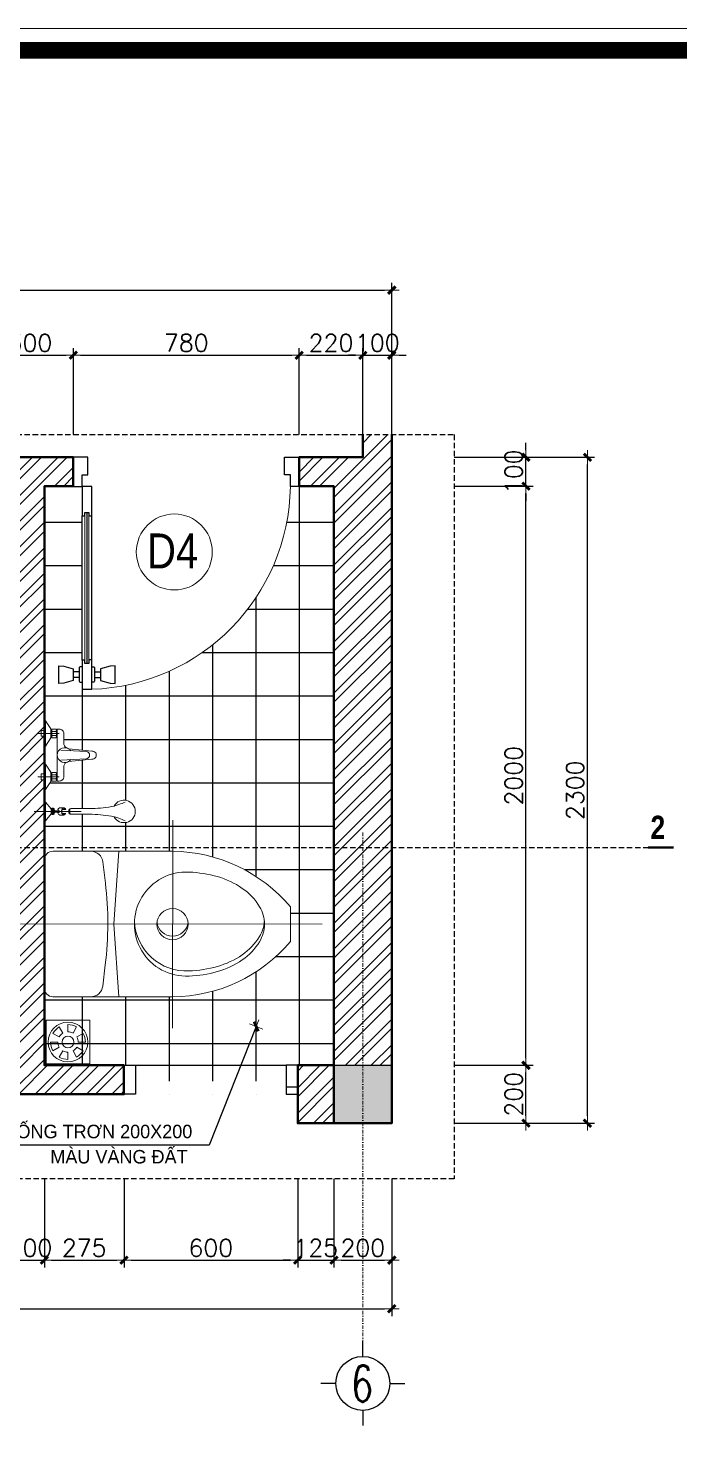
# Model space of a CAD drawing. Header units: millimetres. Extents: x 615730 to 2792744, y 139412 to 597571.
# Drawn here: x 853570 to 862554, y 262201 to 281821 of the extents above; entities that cross this region are included whole.
import ezdxf
from ezdxf.enums import TextEntityAlignment as Align

# ---------------------------------------------------------------- set-up
doc = ezdxf.new("R2010")
doc.units = ezdxf.units.MM
doc.header["$MEASUREMENT"] = 0
doc.header["$PDMODE"] = 34
doc.linetypes.add('DASHDOT', pattern=[1, 0.5, -0.25, 0, -0.25])
doc.linetypes.add('HIDDEN', pattern=[0.375, 0.25, -0.125])
doc.layers.get('0').update_dxf_attribs({"lineweight": 5})
for name, color, linetype, lineweight in [('1', 1, 'Continuous', 40), ('1L', 1, 'Continuous', 9), ('AN_0.20', 2, 'Continuous', 20), ('AN_CUA', 51, 'Continuous', 15), ('CHITIET', 144, 'Continuous', 5), ('NETNGOAITUONG', 1, 'Continuous', 40), ('NTHAY1', 61, 'Continuous', 25), ('thay', 7, 'Continuous', 15), ('TIM TRUC', 149, 'DASHDOT', 9), ('TUONG', 6, 'Continuous', 35), ('VATDUNG', 33, 'Continuous', 13), ('VLIEU', 250, 'Continuous', 9)]:
    doc.layers.add(name, color=color, linetype=linetype, lineweight=lineweight)
for name, color, linetype in [('AN_TEXT', 254, 'Continuous'), ('CUA', 132, 'Continuous'), ('DUT', 250, 'HIDDEN'), ('H', 252, 'Continuous'), ('HACH', 250, 'Continuous'), ('LAYER18', 1, 'Continuous'), ('NET MANH', 252, 'Continuous'), ('NETCAT', 4, 'Continuous'), ('TEXT', 2, 'Continuous'), ('THBI-VS', 1, 'Continuous')]:
    doc.layers.add(name, color=color, linetype=linetype)
doc.styles.add('CHUHOA', font='')
doc.styles.add('romans', font='romans.shx', dxfattribs={"height": 240})
doc.styles.get("Standard").update_dxf_attribs({"font": ''})
doc.styles.get('CHUHOA').set_extended_font_data('.VnAvantH')
doc.styles.get('Standard').set_extended_font_data('VNI-Avo')
doc.dimstyles.new('1-50', dxfattribs={"dimtxt": 200, "dimasz": 100, "dimexe": 100, "dimexo": 0, "dimgap": 50, "dimtad": 1, "dimdec": 0, "dimlfac": 0.25, "dimzin": 0, "dimdsep": 46, "dimtxsty": 'romans', "dimblk": ']', "dimcen": 0, "dimdle": 100, "dimclrd": 148, "dimclre": 148, "dimclrt": 2, "dimadec": 0, "dimazin": 0, "dimtfac": 1.111111, "dimtdec": 0, "dimtix": 1, "dimtmove": 2, "dimatfit": 3, "dimldrblk": ']', "dimfxl": 200, "dimtolj": 1, "dimtzin": 0, "dimarcsym": 0})
doc.dimstyles.new('100', dxfattribs={"dimtxt": 200, "dimasz": 100, "dimexe": 100, "dimexo": 0, "dimgap": 50, "dimtad": 1, "dimdec": 0, "dimdsep": 46, "dimtxsty": 'romans', "dimblk": ']', "dimcen": 50, "dimdle": 100, "dimclrd": 148, "dimclre": 148, "dimclrt": 2, "dimadec": 0, "dimazin": 0, "dimtfac": 0.4, "dimtdec": 0, "dimtix": 1, "dimtmove": 2, "dimatfit": 3, "dimldrblk": ']', "dimfxl": 150, "dimtvp": 0.004, "dimtolj": 1, "dimarcsym": 0})
pattern_1 = [(45, (-1880108.9, -894550.5), (-176.776695, 176.776695), []), (45, (-1880108.9, -894425.5), (-176.776695, 176.776695), [])]

# ---------------------------------------------------------------- blocks, each defined once
blk = doc.blocks.new('A$C15981CF1')
at = {"color": 8, "linetype": 'Continuous'}
for p, q in [((81, 101.2), (81, 598.8)), ((97.5, 611.2), (97.5, 88.8)), ((114.1, 101.2), (114.1, 598.7)), ((70.9, 60.7), (50.6, 60.7)), ((124.2, 60.7), (144.5, 60.7)), ((70.9, 40.5), (50.6, 40.5)), ((124.2, 40.5), (144.5, 40.5))]:
    blk.add_line(p, q, dxfattribs=at)
for points in [[(101.2, 740.5), (101.2, 801.3), (50.6, 801.3), (50.6, 700), (81, 700), (81, 740.5)], [(780, 740.5), (780, 801.3), (830.6, 801.3), (830.6, 700), (800.3, 700), (800.3, 740.5)], [(81, 598.8), (90.9, 598.8), (90.9, 611.2), (104.2, 611.2), (104.2, 598.7), (114.1, 598.7), (114.1, 700), (81, 700)], [(90.9, 88.8), (90.9, 101.2), (81, 101.2), (81, 0), (114.1, 0), (114.1, 101.3), (104.2, 101.3), (104.2, 88.8)], [(50.6, 30.4), (17.6, 21.8), (0, 20.2), (0, 81), (17.6, 79.4), (50.6, 70.9)], [(144.5, 30.4), (177.5, 21.8), (195.1, 20.2), (195.1, 81), (177.5, 79.4), (144.5, 70.9)]]:
    blk.add_lwpolyline(points, close=True, dxfattribs=at)
for points in [[(81, 78), (75.9, 78, 0.414214), (70.9, 72.9), (70.9, 29.7, 0.414214), (75.9, 24.6), (81, 24.6)], [(114.1, 78), (119.2, 78, -0.414214), (124.2, 72.9), (124.2, 29.7, -0.414214), (119.2, 24.6), (114.1, 24.6)]]:
    blk.add_lwpolyline(points, format="xyb", dxfattribs=at)
at = {"layer": '1L', "color": 8, "linetype": 'Continuous'}
for p, q in [((90.9, 611.2), (90.9, 88.8)), ((104.2, 611.2), (104.2, 88.8))]:
    blk.add_line(p, q, dxfattribs=at)
at = {"layer": '1L', "color": 8}
blk.add_arc((89.9, 710.1), 710.4, 271.9486, 359.1894, dxfattribs=at)
blk = doc.blocks.new('A$C1697067F')
at = {"layer": 'NETCAT', "color": 8, "linetype": 'Continuous'}
blk.add_blockref('A$C15981CF1', (0, 0), dxfattribs=at)
blk = doc.blocks.new('GA')
at = {"layer": 'VATDUNG', "ltscale": 3}
for p, q in [((-17.5, 30.4), (-30, 52)), ((0, 35.1), (0, 60)), ((17.5, 30.4), (30, 52)), ((-35.1, 0), (-60, 0)), ((-30.4, 17.5), (-52, 30)), ((30.4, 17.5), (52, 30)), ((-30.4, -17.5), (-52, -30)), ((-17.5, -30.4), (-30, -52)), ((0, -35.1), (0, -60)), ((17.5, -30.4), (30, -52)), ((30.4, -17.5), (52, -30)), ((35.1, 0), (60, 0))]:
    blk.add_line(p, q, dxfattribs=at)
blk.add_lwpolyline([(-75, -75), (75, -75), (75, 75), (-75, 75)], close=True, dxfattribs=at)
for radius in [68.4, 20.2]:
    blk.add_circle((0, 0), radius, dxfattribs=at)
for radius, start, end in [(60, 120, 150), (60, 60, 90), (60, 180, 210), (35.1, 180, 210), (35.1, 120, 150), (35.1, 60, 90), (35.1, 0, 30), (60, 0, 30), (35.1, 240, 270), (35.1, 300, 330), (60, 300, 330), (60, 240, 270)]:
    blk.add_arc((0, 0), radius, start, end, dxfattribs=at)
blk = doc.blocks.new('vtt2')
at = {"layer": 'VATDUNG'}
for p, q in [((-10.1, 0), (10.1, 0)), ((10.1, 0), (10.1, -10.1)), ((139.9, 0), (139.9, -10.1)), ((160.1, 0), (139.9, 0)), ((-43.6, -15.6), (-43.6, -11)), ((-43.6, -11), (43.6, -11)), ((-15.7, -33.5), (-43.6, -15.6)), ((-43.6, -15.6), (43.6, -15.6)), ((0, -33.5), (-15.7, -33.5)), ((-14.8, -50.8), (-14.8, -38.7)), ((-13, -36.7), (-13.6, -33.5)), ((-12.8, -36.7), (-9.6, -36.7)), ((10.1, -10.1), (-10.1, -10.1)), ((-6.9, -52.1), (-6.9, -37.3)), ((-4.3, -36.7), (4.3, -36.7)), ((0, -33.5), (15.7, -33.5)), ((6.9, -52.1), (6.9, -37.3)), ((9.6, -36.7), (12.8, -36.7)), ((13, -36.7), (13.6, -33.5)), ((14.8, -38.7), (14.8, -50.8)), ((15.7, -33.5), (43.6, -15.6)), ((43.6, -15.6), (43.6, -11)), ((106.4, -15.6), (106.4, -11)), ((193.6, -11), (106.4, -11)), ((134.3, -33.5), (106.4, -15.6)), ((193.6, -15.6), (106.4, -15.6)), ((150, -33.5), (134.3, -33.5)), ((135.2, -38.7), (135.2, -50.8)), ((137, -36.7), (136.4, -33.5)), ((140.4, -36.7), (137.2, -36.7)), ((139.9, -10.1), (160.1, -10.1)), ((143.1, -52.1), (143.1, -37.3)), ((154.3, -36.7), (145.7, -36.7)), ((150, -33.5), (165.7, -33.5)), ((156.9, -52.1), (156.9, -37.3)), ((162.8, -36.7), (159.6, -36.7)), ((163, -36.7), (163.6, -33.5)), ((164.8, -50.8), (164.8, -38.7)), ((165.7, -33.5), (193.6, -15.6)), ((193.6, -15.6), (193.6, -11)), ((237.1, -15.3), (237.1, -11)), ((301.9, -11), (237.1, -11)), ((260.9, -34.8), (237.1, -15.3)), ((301.9, -15.3), (237.1, -15.3)), ((280.5, -36.6), (258.5, -36.6)), ((258.5, -43.3), (258.5, -36.6)), ((258.5, -43.3), (280.5, -43.3)), ((260.9, -34.8), (269.5, -34.8)), ((260.9, -45.1), (269.5, -45.1)), ((265.7, -59.9), (267.2, -47.3)), ((278.1, -34.8), (269.5, -34.8)), ((278.1, -45.1), (269.5, -45.1)), ((273.3, -59.9), (271.8, -47.3)), ((278.1, -34.8), (301.9, -15.3)), ((280.5, -43.3), (280.5, -36.6)), ((301.9, -15.3), (301.9, -11)), ((-9.1, -55.9), (-9.1, -52.7)), ((4.3, -52.8), (-4.3, -52.8)), ((9.1, -55.9), (9.1, -52.7)), ((12.8, -52.8), (9.6, -52.8)), ((57.9, -68.1), (62.6, -155.9)), ((92.1, -68.1), (87.4, -155.9)), ((137.2, -52.8), (140.4, -52.8)), ((140.9, -55.9), (140.9, -52.7)), ((145.7, -52.8), (154.3, -52.8)), ((159.1, -55.9), (159.1, -52.7)), ((257, -65), (257, -78.4)), ((282, -65), (282, -78.4))]:
    blk.add_line(p, q, dxfattribs=at)
at = {"layer": 'VATDUNG', "linetype": 'Continuous'}
for p, q in [((0, 10.9), (0, -62.4)), ((150, 10.9), (150, -62.4)), ((269.5, -138.3), (269.5, 24)), ((259.5, -43.3), (259.5, -36.6)), ((260.5, -43.3), (260.5, -36.6)), ((261.5, -43.3), (261.5, -36.6)), ((262.5, -43.3), (262.5, -36.6)), ((263.5, -43.3), (263.5, -36.6)), ((264.5, -43.3), (264.5, -36.6)), ((265.5, -43.3), (265.5, -36.6)), ((266.5, -43.3), (266.5, -36.6)), ((267.5, -43.3), (267.5, -36.6)), ((268.5, -43.3), (268.5, -36.6)), ((269.5, -43.3), (269.5, -36.6)), ((270.5, -43.3), (270.5, -36.6)), ((271.5, -43.3), (271.5, -36.6)), ((272.5, -43.3), (272.5, -36.6)), ((273.5, -43.3), (273.5, -36.6)), ((274.5, -43.3), (274.5, -36.6)), ((275.5, -43.3), (275.5, -36.6)), ((276.5, -43.3), (276.5, -36.6)), ((277.5, -43.3), (277.5, -36.6)), ((278.5, -43.3), (278.5, -36.6)), ((279.5, -43.3), (279.5, -36.6)), ((262.9, -85.1), (262.9, -73.3)), ((276.1, -85.1), (276.1, -73.3))]:
    blk.add_line(p, q, dxfattribs=at)
at = {"layer": 'VATDUNG'}
for points in [[(-10.1, -10.1), (-10.1, 0)], [(160.1, -10.1), (160.1, 0)]]:
    blk.add_lwpolyline(points, dxfattribs=at)
for points in [[(-9.6, -52.8), (-12.8, -52.8, -0.414214), (-14.8, -50.8)], [(52.9, -94.7, -0.076151), (50, -87.5, 0.253452), (33.2, -78.4), (1.3, -78.4, -0.414214), (-14.7, -62.4), (-14.7, -55.9), (164.7, -55.9), (164.7, -62.4, -0.414214), (148.7, -78.4), (116.8, -78.4, 0.253452), (100, -87.5, -0.076151), (97.1, -94.7)], [(53.1, -96.3), (61.4, -174.7, 1.184895), (88.6, -174.7), (97, -94.9)], [(159.6, -52.8), (162.8, -52.8, 0.414214), (164.8, -50.8)], [(261.6, -99.8, 0.24616), (259.5, -102.6), (259.5, -176.9, -0.04738), (251, -252.2, 3.957386), (288, -252.2, -0.04738), (279.5, -176.9), (279.5, -102.6, 0.182299), (278.2, -100.3, 0.036518), (277.4, -96.9, 0.144549), (261.6, -96.9, 0.036518), (260.8, -100.3)], [(266, -57.5, 0.018576), (264.5, -57.8, 0.076901), (260.7, -59.4, 0.107156), (257.9, -62.2, 0.146395), (257, -65, 0.146395)], [(269.5, -70.5, 0.063925), (264.5, -71.2, 0.076901), (260.7, -72.8, 0.107156), (257.9, -75.6, 0.146395), (257, -78.4, 0.146395), (257.9, -81.2, 0.107156), (260.7, -83.9, 0.045668), (262.9, -85.1, 0.063925)], [(276.1, -85.1, 0.045668), (278.3, -83.9, 0.107156), (281.1, -81.2, 0.146395), (282, -78.4, 0.146395), (281.1, -75.6, 0.107156), (278.3, -72.8, 0.076901), (274.5, -71.2, 0.063925), (269.5, -70.5, 0.063925)], [(282, -65, 0.146395), (281.1, -62.2, 0.107156), (278.3, -59.4, 0.076901), (274.5, -57.8, 0.018576), (273, -57.5, 0.063925)]]:
    blk.add_lwpolyline(points, format="xyb", dxfattribs=at)
at = {"layer": 'VATDUNG', "linetype": 'Continuous'}
for points in [[(269.5, -72, 0.063925), (264.9, -72.6, 0.076901), (261.5, -74.1, 0.107156), (259.1, -76.4, 0.146395), (258.5, -78.4, 0.146395), (259.1, -80.3, 0.107156), (261.5, -82.7, 0.033209), (262.9, -83.4, 0.063925)], [(276.1, -83.4, 0.033209), (277.5, -82.7, 0.107156), (279.9, -80.3, 0.146395), (280.5, -78.4, 0.146395), (279.9, -76.4, 0.107156), (277.5, -74.1, 0.076901), (274.1, -72.6, 0.063925), (269.5, -72, 0.063925)]]:
    blk.add_lwpolyline(points, format="xyb", dxfattribs=at)
at = {"layer": 'VATDUNG'}
for centre, radius, start, end in [((-12.8, -38.7), 2, 90, 180), ((-22.8, -97.2), 61.9, 75.1734, 77.7048), ((8.9, -97.2), 61.9, 102.2952, 104.8266), ((-8.9, -97.2), 61.9, 75.1734, 77.7048), ((22.8, -97.2), 61.9, 102.2952, 104.8266), ((12.8, -38.7), 2, 0, 90), ((137.2, -38.7), 2, 90, 180), ((127.2, -97.2), 61.9, 75.1734, 77.7048), ((158.9, -97.2), 61.9, 102.2952, 104.8266), ((141.1, -97.2), 61.9, 75.1734, 77.7048), ((172.8, -97.2), 61.9, 102.2952, 104.8266), ((162.8, -38.7), 2, 0, 90), ((261.3, -36.3), 1.64, 104.0487, 187.5065), ((261.3, -43.6), 1.64, 172.4935, 255.9513), ((269.1, -43.3), 4.42, 204.1816, 274.5789), ((269.9, -43.3), 4.42, 265.4211, 335.8184), ((277.7, -36.3), 1.64, 352.4935, 75.9513), ((277.7, -43.6), 1.64, 284.0487, 7.5065), ((-22.8, 7.7), 61.9, 282.2952, 284.8266), ((8.9, 7.7), 61.9, 255.1734, 257.7048), ((-8.9, 7.7), 61.9, 282.2952, 284.8266), ((22.8, 7.7), 61.9, 255.1734, 257.7048), ((12.8, -50.8), 2, 270, 0), ((75, -81.6), 25.7, 346.8148, 193.1852), ((75, -81.6), 25.7, 210.604, 233.5986), ((33.2, -98.4), 20, 6.0147, 10.6781), ((75, -81.6), 25.7, 306.4014, 329.396), ((116.8, -98.4), 20, 169.3219, 173.9853), ((137.2, -50.8), 2, 180, 270), ((127.2, 7.7), 61.9, 282.2952, 284.8266), ((158.9, 7.7), 61.9, 255.1734, 257.7048), ((141.1, 7.7), 61.9, 282.2952, 284.8266), ((172.8, 7.7), 61.9, 255.1734, 257.7048), ((268, -60.2), 2.4, 173.0536, 247.3092), ((269.5, -56.7), 6.2, 247.3092, 292.6908), ((271, -60.2), 2.4, 292.6908, 6.9464), ((269.5, -126.6), 28, 73.5498, 106.4502), ((275.8, -103.2), 3.78, 49.8361, 63.8259), ((75, -155.3), 12.4, 183.071, 356.929), ((-23251, 9104.2), 25297.4, 338.19981, 338.25273), ((31.2, -193.6), 227.5, 340.6929, 344.5981), ((-141.1, -169.6), 400.7, 347.8411, 348.1128), ((680.1, -169.6), 400.7, 191.8872, 192.1589), ((507.8, -193.6), 227.5, 195.4019, 199.3071), ((23790, 9104.2), 25297.4, 201.74727, 201.80019)]:
    blk.add_arc(centre, radius, start, end, dxfattribs=at)
blk = doc.blocks.new(']')
for p, q in [((1, 0), (-1, 0)), ((0, 1), (0, -1))]:
    blk.add_line(p, q)
at = {"color": 9, "const_width": 0.4}
blk.add_lwpolyline([(-0.51, -0.51), (0.51, 0.51)], dxfattribs=at)
blk = doc.blocks.new('*D1587')
at = {"layer": 'DEFPOINTS', "color": 0, "ltscale": 10, "transparency": 16777216}
for p in [(853391, 265926), (853791, 265926), (853791, 264804)]:
    blk.add_point(p, dxfattribs=at)
at = {"layer": 'VLIEU', "color": 148, "lineweight": -2, "ltscale": 10, "transparency": 16777216}
for p, q in [((853391, 265926), (853391, 264704)), ((853791, 265926), (853791, 264704)), ((853291, 264804), (853191, 264804)), ((853391, 264804), (853791, 264804)), ((853891, 264804), (853991, 264804))]:
    blk.add_line(p, q, dxfattribs=at)
at = {"layer": 'VLIEU', "color": 148, "lineweight": -2, "ltscale": 10, "transparency": 16777216, "xscale": 100, "yscale": 100, "zscale": 100}
blk.add_blockref(']', (853391, 264804), dxfattribs=at)
at = {"layer": 'VLIEU', "color": 148, "lineweight": -2, "ltscale": 10, "transparency": 16777216, "xscale": 100, "yscale": 100, "zscale": 100, "rotation": 180}
blk.add_blockref(']', (853791, 264804), dxfattribs=at)
at = {"layer": 'VLIEU', "color": 2, "ltscale": 10, "transparency": 16777216, "insert": (853591, 264974), "char_height": 240, "attachment_point": 5, "style": 'romans'}
blk.add_mtext('\\A1;100', dxfattribs=at)
blk = doc.blocks.new('*D1588')
at = {"layer": 'DEFPOINTS', "color": 0, "ltscale": 10, "transparency": 16777216}
for p in [(853791, 265926), (854891, 265926), (854891, 264804)]:
    blk.add_point(p, dxfattribs=at)
at = {"layer": 'VLIEU', "color": 148, "lineweight": -2, "ltscale": 10, "transparency": 16777216}
for p, q in [((853791, 265926), (853791, 264704)), ((854891, 265926), (854891, 264704)), ((853891, 264804), (854791, 264804))]:
    blk.add_line(p, q, dxfattribs=at)
at = {"layer": 'VLIEU', "color": 148, "lineweight": -2, "ltscale": 10, "transparency": 16777216, "xscale": 100, "yscale": 100, "zscale": 100, "rotation": 180}
blk.add_blockref(']', (853791, 264804), dxfattribs=at)
at = {"layer": 'VLIEU', "color": 148, "lineweight": -2, "ltscale": 10, "transparency": 16777216, "xscale": 100, "yscale": 100, "zscale": 100}
blk.add_blockref(']', (854891, 264804), dxfattribs=at)
at = {"layer": 'VLIEU', "color": 2, "ltscale": 10, "transparency": 16777216, "insert": (854341, 264974), "char_height": 240, "attachment_point": 5, "style": 'romans'}
blk.add_mtext('\\A1;275', dxfattribs=at)
blk = doc.blocks.new('*D1589')
at = {"layer": 'DEFPOINTS', "color": 0, "ltscale": 10, "transparency": 16777216}
for p in [(854891, 265926), (857291, 265926), (857291, 264804)]:
    blk.add_point(p, dxfattribs=at)
at = {"layer": 'VLIEU', "color": 148, "lineweight": -2, "ltscale": 10, "transparency": 16777216}
for p, q in [((854891, 265926), (854891, 264704)), ((857291, 265926), (857291, 264704)), ((854991, 264804), (857191, 264804))]:
    blk.add_line(p, q, dxfattribs=at)
at = {"layer": 'VLIEU', "color": 148, "lineweight": -2, "ltscale": 10, "transparency": 16777216, "xscale": 100, "yscale": 100, "zscale": 100, "rotation": 180}
blk.add_blockref(']', (854891, 264804), dxfattribs=at)
at = {"layer": 'VLIEU', "color": 148, "lineweight": -2, "ltscale": 10, "transparency": 16777216, "xscale": 100, "yscale": 100, "zscale": 100}
blk.add_blockref(']', (857291, 264804), dxfattribs=at)
at = {"layer": 'VLIEU', "color": 2, "ltscale": 10, "transparency": 16777216, "insert": (856091, 264974), "char_height": 240, "attachment_point": 5, "style": 'romans'}
blk.add_mtext('\\A1;600', dxfattribs=at)
blk = doc.blocks.new('*D1590')
at = {"layer": 'DEFPOINTS', "color": 0, "ltscale": 10, "transparency": 16777216}
for p in [(857291, 265926), (857791, 265926), (857791, 264804)]:
    blk.add_point(p, dxfattribs=at)
at = {"layer": 'VLIEU', "color": 148, "lineweight": -2, "ltscale": 10, "transparency": 16777216}
for p, q in [((857291, 265926), (857291, 264704)), ((857791, 265926), (857791, 264704)), ((857191, 264804), (857091, 264804)), ((857291, 264804), (857791, 264804)), ((857891, 264804), (857991, 264804))]:
    blk.add_line(p, q, dxfattribs=at)
at = {"layer": 'VLIEU', "color": 148, "lineweight": -2, "ltscale": 10, "transparency": 16777216, "xscale": 100, "yscale": 100, "zscale": 100}
blk.add_blockref(']', (857291, 264804), dxfattribs=at)
at = {"layer": 'VLIEU', "color": 148, "lineweight": -2, "ltscale": 10, "transparency": 16777216, "xscale": 100, "yscale": 100, "zscale": 100, "rotation": 180}
blk.add_blockref(']', (857791, 264804), dxfattribs=at)
at = {"layer": 'VLIEU', "color": 2, "ltscale": 10, "transparency": 16777216, "insert": (857541, 264974), "char_height": 240, "attachment_point": 5, "style": 'romans'}
blk.add_mtext('\\A1;125', dxfattribs=at)
blk = doc.blocks.new('*D1591')
at = {"layer": 'DEFPOINTS', "color": 0, "ltscale": 10, "transparency": 16777216}
for p in [(857791, 265926), (858591, 265926), (858591, 264804)]:
    blk.add_point(p, dxfattribs=at)
at = {"layer": 'VLIEU', "color": 148, "lineweight": -2, "ltscale": 10, "transparency": 16777216}
for p, q in [((857791, 265926), (857791, 264704)), ((858591, 265926), (858591, 264704)), ((857891, 264804), (858491, 264804))]:
    blk.add_line(p, q, dxfattribs=at)
at = {"layer": 'VLIEU', "color": 148, "lineweight": -2, "ltscale": 10, "transparency": 16777216, "xscale": 100, "yscale": 100, "zscale": 100, "rotation": 180}
blk.add_blockref(']', (857791, 264804), dxfattribs=at)
at = {"layer": 'VLIEU', "color": 148, "lineweight": -2, "ltscale": 10, "transparency": 16777216, "xscale": 100, "yscale": 100, "zscale": 100}
blk.add_blockref(']', (858591, 264804), dxfattribs=at)
at = {"layer": 'VLIEU', "color": 2, "ltscale": 10, "transparency": 16777216, "insert": (858191, 264974), "char_height": 240, "attachment_point": 5, "style": 'romans'}
blk.add_mtext('\\A1;200', dxfattribs=at)
blk = doc.blocks.new('A$C7FCA254A')
at = {"layer": 'VLIEU', "extrusion": (-1.22461e-16, 4.94336e-30, -1)}
for points in [[(-410.4, 570), (-409.8, 0)], [(-557.6, 484.3), (-571.6, 284.8), (-557.2, 85.3)], [(0, 285.4), (-851.7, 284.5)]]:
    blk.add_lwpolyline(points, dxfattribs=at)
for points in [[(-634.1, 85.3), (-409.9, 85.5, 0.218492), (-87, 237.8), (-87.1, 332.8, 0.218492), (-410.3, 484.5), (-634.5, 484.3)], [(-514.6, 277.8, -0.414259), (-365.1, 413.4, -0.060335), (-287.3, 401.1, -0.081386), (-219.1, 369.1, -0.106971), (-171.7, 318.9, -0.116903), (-158.6, 278.1, -0.116903)]]:
    blk.add_lwpolyline(points, format="xyb", dxfattribs=at)
for points in [[(-761.4, 108.9), (-761.8, 460.4, -0.414214), (-738, 484.2), (-634.5, 484.3, -0.379919), (-601.4, 455), (-594.5, 397.1, -0.059314), (-594.2, 172.5), (-601.1, 114.6, -0.379919), (-634.1, 85.3), (-737.6, 85.2, -0.414214)], [(-365.1, 427.6, 1.051391), (-364.8, 142.5, 0.060335), (-287, 154.9, 0.081386), (-218.9, 187, 0.106971), (-171.6, 237.3, 0.136416), (-158.3, 285.3, 0.136416), (-171.7, 333.2, 0.106971), (-219.1, 383.4, 0.081386), (-287.3, 415.4, 0.060335)]]:
    blk.add_lwpolyline(points, format="xyb", close=True, dxfattribs=at)
blk.add_circle((-410.1, 285), 42.8, dxfattribs=at)
blk.add_arc((-410.1, 275.5), 42.8, 6.4388, 173.68, dxfattribs=at)
blk = doc.blocks.new('A$C27AD62B1')
at = {"layer": 'NETCAT', "rotation": 90}
blk.add_blockref('A$C7FCA254A', (570, 0), dxfattribs=at)
blk = doc.blocks.new('*D1562')
at = {"layer": 'DEFPOINTS', "color": 0, "ltscale": 10, "transparency": 16777216}
for p in [(844591, 265926), (858591, 265926), (858591, 264132)]:
    blk.add_point(p, dxfattribs=at)
at = {"layer": 'VLIEU', "color": 148, "lineweight": -2, "ltscale": 10, "transparency": 16777216}
for p, q in [((844591, 265926), (844591, 264032)), ((858591, 265926), (858591, 264032)), ((844691, 264132), (858491, 264132))]:
    blk.add_line(p, q, dxfattribs=at)
at = {"layer": 'VLIEU', "color": 148, "lineweight": -2, "ltscale": 10, "transparency": 16777216, "xscale": 100, "yscale": 100, "zscale": 100, "rotation": 180}
blk.add_blockref(']', (844591, 264132), dxfattribs=at)
at = {"layer": 'VLIEU', "color": 148, "lineweight": -2, "ltscale": 10, "transparency": 16777216, "xscale": 100, "yscale": 100, "zscale": 100}
blk.add_blockref(']', (858591, 264132), dxfattribs=at)
at = {"layer": 'VLIEU', "color": 2, "ltscale": 10, "transparency": 16777216, "insert": (851591, 264302), "char_height": 240, "attachment_point": 5, "style": 'romans'}
blk.add_mtext('\\A1;3500', dxfattribs=at)
blk = doc.blocks.new('tt')
at = {"layer": 'CUA'}
for p, q in [((0, -159), (0, 50)), ((-373, -532), (-582, -532)), ((373, -532), (582, -532)), ((0, -905), (0, -1114))]:
    blk.add_line(p, q, dxfattribs=at)
blk.add_circle((0, -532), 373, dxfattribs=at)
blk = doc.blocks.new('*D1563')
at = {"layer": 'DEFPOINTS', "color": 0, "ltscale": 10, "transparency": 16777216}
for p in [(859453, 267496), (860445, 267496), (859453, 266696)]:
    blk.add_point(p, dxfattribs=at)
at = {"layer": 'VLIEU', "color": 148, "lineweight": -2, "ltscale": 10, "transparency": 16777216}
for p, q in [((859453, 267496), (860545, 267496)), ((860445, 266796), (860445, 267396)), ((859453, 266696), (860545, 266696))]:
    blk.add_line(p, q, dxfattribs=at)
at = {"layer": 'VLIEU', "color": 148, "lineweight": -2, "ltscale": 10, "transparency": 16777216, "xscale": 100, "yscale": 100, "zscale": 100}
for p, rotation in [((860445, 267496), 90), ((860445, 266696), 270)]:
    blk.add_blockref(']', p, dxfattribs=dict(at, rotation=rotation))
at = {"layer": 'VLIEU', "color": 2, "ltscale": 10, "transparency": 16777216, "insert": (860275, 267096), "char_height": 240, "attachment_point": 5, "rotation": 90, "style": 'romans'}
blk.add_mtext('\\A1;200', dxfattribs=at)
blk = doc.blocks.new('*D1564')
at = {"layer": 'DEFPOINTS', "color": 0, "ltscale": 10, "transparency": 16777216}
for p in [(859453, 275496), (860445, 275496), (859453, 267496)]:
    blk.add_point(p, dxfattribs=at)
at = {"layer": 'VLIEU', "color": 148, "lineweight": -2, "ltscale": 10, "transparency": 16777216}
for p, q in [((859453, 275496), (860545, 275496)), ((860445, 267596), (860445, 275396)), ((859453, 267496), (860545, 267496))]:
    blk.add_line(p, q, dxfattribs=at)
at = {"layer": 'VLIEU', "color": 148, "lineweight": -2, "ltscale": 10, "transparency": 16777216, "xscale": 100, "yscale": 100, "zscale": 100}
for p, rotation in [((860445, 275496), 90), ((860445, 267496), 270)]:
    blk.add_blockref(']', p, dxfattribs=dict(at, rotation=rotation))
at = {"layer": 'VLIEU', "color": 2, "ltscale": 10, "transparency": 16777216, "insert": (860275, 271496), "char_height": 240, "attachment_point": 5, "rotation": 90, "style": 'romans'}
blk.add_mtext('\\A1;2000', dxfattribs=at)
blk = doc.blocks.new('*D1565')
at = {"layer": 'DEFPOINTS', "color": 0, "ltscale": 10, "transparency": 16777216}
for p in [(859453, 275896), (860445, 275896), (859453, 275496)]:
    blk.add_point(p, dxfattribs=at)
at = {"layer": 'VLIEU', "color": 148, "lineweight": -2, "ltscale": 10, "transparency": 16777216}
for p, q in [((860445, 275996), (860445, 276096)), ((859453, 275896), (860545, 275896)), ((860445, 275496), (860445, 275896)), ((859453, 275496), (860545, 275496)), ((860445, 275396), (860445, 275296))]:
    blk.add_line(p, q, dxfattribs=at)
at = {"layer": 'VLIEU', "color": 148, "lineweight": -2, "ltscale": 10, "transparency": 16777216, "xscale": 100, "yscale": 100, "zscale": 100}
for p, rotation in [((860445, 275896), 270), ((860445, 275496), 90)]:
    blk.add_blockref(']', p, dxfattribs=dict(at, rotation=rotation))
at = {"layer": 'VLIEU', "color": 2, "ltscale": 10, "transparency": 16777216, "insert": (860275, 275696), "char_height": 240, "attachment_point": 5, "rotation": 90, "style": 'romans'}
blk.add_mtext('\\A1;100', dxfattribs=at)
blk = doc.blocks.new('*D1566')
at = {"layer": 'DEFPOINTS', "color": 0, "ltscale": 10, "transparency": 16777216}
for p in [(859453, 275896), (861294, 275896), (859453, 266696)]:
    blk.add_point(p, dxfattribs=at)
at = {"layer": 'VLIEU', "color": 148, "lineweight": -2, "ltscale": 10, "transparency": 16777216}
for p, q in [((859453, 275896), (861394, 275896)), ((861294, 266796), (861294, 275796)), ((859453, 266696), (861394, 266696))]:
    blk.add_line(p, q, dxfattribs=at)
at = {"layer": 'VLIEU', "color": 148, "lineweight": -2, "ltscale": 10, "transparency": 16777216, "xscale": 100, "yscale": 100, "zscale": 100}
for p, rotation in [((861294, 275896), 90), ((861294, 266696), 270)]:
    blk.add_blockref(']', p, dxfattribs=dict(at, rotation=rotation))
at = {"layer": 'VLIEU', "color": 2, "ltscale": 10, "transparency": 16777216, "insert": (861124, 271296), "char_height": 240, "attachment_point": 5, "rotation": 90, "style": 'romans'}
blk.add_mtext('\\A1;2300', dxfattribs=at)
blk = doc.blocks.new('*D1571')
at = {"layer": 'DEFPOINTS', "color": 0, "ltscale": 10, "transparency": 16777216}
for p in [(854191, 277306), (852991, 276210), (854191, 276210)]:
    blk.add_point(p, dxfattribs=at)
at = {"layer": 'VLIEU', "color": 148, "lineweight": -2, "ltscale": 10, "transparency": 16777216}
for p, q in [((852991, 276210), (852991, 277406)), ((853091, 277306), (854091, 277306)), ((854191, 276210), (854191, 277406))]:
    blk.add_line(p, q, dxfattribs=at)
at = {"layer": 'VLIEU', "color": 148, "lineweight": -2, "ltscale": 10, "transparency": 16777216, "xscale": 100, "yscale": 100, "zscale": 100, "rotation": 180}
blk.add_blockref(']', (852991, 277306), dxfattribs=at)
at = {"layer": 'VLIEU', "color": 148, "lineweight": -2, "ltscale": 10, "transparency": 16777216, "xscale": 100, "yscale": 100, "zscale": 100}
blk.add_blockref(']', (854191, 277306), dxfattribs=at)
at = {"layer": 'VLIEU', "color": 2, "ltscale": 10, "transparency": 16777216, "insert": (853591, 277476), "char_height": 240, "attachment_point": 5, "style": 'romans'}
blk.add_mtext('\\A1;300', dxfattribs=at)
blk = doc.blocks.new('*D1572')
at = {"layer": 'DEFPOINTS', "color": 0, "ltscale": 10, "transparency": 16777216}
for p in [(857311, 277306), (854191, 276210), (857311, 276210)]:
    blk.add_point(p, dxfattribs=at)
at = {"layer": 'VLIEU', "color": 148, "lineweight": -2, "ltscale": 10, "transparency": 16777216}
for p, q in [((854191, 276210), (854191, 277406)), ((854291, 277306), (857211, 277306)), ((857311, 276210), (857311, 277406))]:
    blk.add_line(p, q, dxfattribs=at)
at = {"layer": 'VLIEU', "color": 148, "lineweight": -2, "ltscale": 10, "transparency": 16777216, "xscale": 100, "yscale": 100, "zscale": 100, "rotation": 180}
blk.add_blockref(']', (854191, 277306), dxfattribs=at)
at = {"layer": 'VLIEU', "color": 148, "lineweight": -2, "ltscale": 10, "transparency": 16777216, "xscale": 100, "yscale": 100, "zscale": 100}
blk.add_blockref(']', (857311, 277306), dxfattribs=at)
at = {"layer": 'VLIEU', "color": 2, "ltscale": 10, "transparency": 16777216, "insert": (855751, 277476), "char_height": 240, "attachment_point": 5, "style": 'romans'}
blk.add_mtext('\\A1;780', dxfattribs=at)
blk = doc.blocks.new('*D1573')
at = {"layer": 'DEFPOINTS', "color": 0, "ltscale": 10, "transparency": 16777216}
for p in [(858191, 277306), (857311, 276210), (858191, 276210)]:
    blk.add_point(p, dxfattribs=at)
at = {"layer": 'VLIEU', "color": 148, "lineweight": -2, "ltscale": 10, "transparency": 16777216}
for p, q in [((857311, 276210), (857311, 277406)), ((857411, 277306), (858091, 277306)), ((858191, 276210), (858191, 277406))]:
    blk.add_line(p, q, dxfattribs=at)
at = {"layer": 'VLIEU', "color": 148, "lineweight": -2, "ltscale": 10, "transparency": 16777216, "xscale": 100, "yscale": 100, "zscale": 100, "rotation": 180}
blk.add_blockref(']', (857311, 277306), dxfattribs=at)
at = {"layer": 'VLIEU', "color": 148, "lineweight": -2, "ltscale": 10, "transparency": 16777216, "xscale": 100, "yscale": 100, "zscale": 100}
blk.add_blockref(']', (858191, 277306), dxfattribs=at)
at = {"layer": 'VLIEU', "color": 2, "ltscale": 10, "transparency": 16777216, "insert": (857751, 277476), "char_height": 240, "attachment_point": 5, "style": 'romans'}
blk.add_mtext('\\A1;220', dxfattribs=at)
blk = doc.blocks.new('*D1574')
at = {"layer": 'DEFPOINTS', "color": 0, "ltscale": 10, "transparency": 16777216}
for p in [(858591, 277306), (858191, 276210), (858591, 276210)]:
    blk.add_point(p, dxfattribs=at)
at = {"layer": 'VLIEU', "color": 148, "lineweight": -2, "ltscale": 10, "transparency": 16777216}
for p, q in [((858091, 277306), (857991, 277306)), ((858191, 276210), (858191, 277406)), ((858191, 277306), (858591, 277306)), ((858591, 276210), (858591, 277406)), ((858691, 277306), (858791, 277306))]:
    blk.add_line(p, q, dxfattribs=at)
at = {"layer": 'VLIEU', "color": 148, "lineweight": -2, "ltscale": 10, "transparency": 16777216, "xscale": 100, "yscale": 100, "zscale": 100}
blk.add_blockref(']', (858191, 277306), dxfattribs=at)
at = {"layer": 'VLIEU', "color": 148, "lineweight": -2, "ltscale": 10, "transparency": 16777216, "xscale": 100, "yscale": 100, "zscale": 100, "rotation": 180}
blk.add_blockref(']', (858591, 277306), dxfattribs=at)
at = {"layer": 'VLIEU', "color": 2, "ltscale": 10, "transparency": 16777216, "insert": (858391, 277476), "char_height": 240, "attachment_point": 5, "style": 'romans'}
blk.add_mtext('\\A1;100', dxfattribs=at)
blk = doc.blocks.new('*D1575')
at = {"layer": 'DEFPOINTS', "color": 0, "ltscale": 10, "transparency": 16777216}
for p in [(858591, 278205), (844590, 276210), (858591, 276210)]:
    blk.add_point(p, dxfattribs=at)
at = {"layer": 'VLIEU', "color": 148, "lineweight": -2, "ltscale": 10, "transparency": 16777216}
for p, q in [((844590, 276210), (844590, 278305)), ((858591, 276210), (858591, 278305)), ((844690, 278205), (858491, 278205))]:
    blk.add_line(p, q, dxfattribs=at)
at = {"layer": 'VLIEU', "color": 148, "lineweight": -2, "ltscale": 10, "transparency": 16777216, "xscale": 100, "yscale": 100, "zscale": 100, "rotation": 180}
blk.add_blockref(']', (844590, 278205), dxfattribs=at)
at = {"layer": 'VLIEU', "color": 148, "lineweight": -2, "ltscale": 10, "transparency": 16777216, "xscale": 100, "yscale": 100, "zscale": 100}
blk.add_blockref(']', (858591, 278205), dxfattribs=at)
at = {"layer": 'VLIEU', "color": 2, "ltscale": 10, "transparency": 16777216, "insert": (851591, 278375), "char_height": 240, "attachment_point": 5, "style": 'romans'}
blk.add_mtext('\\A1;3500', dxfattribs=at)

msp = doc.modelspace()

# ---------------------------------------------------------------- hatches: boundary and pattern name
at = {"layer": 'VLIEU', "ltscale": 10}
h = msp.add_hatch(dxfattribs=at)
h.set_pattern_fill('STEEL', color=256, scale=2000, style=0)
h.set_pattern_definition(pattern_1)
h.paths.add_polyline_path([(853790.7, 272699.8), (853790.7, 275495.8), (854190.7, 275495.8), (854190.7, 275895.8), (853390.7, 275895.8), (852990.7, 275895.8), (852990.7, 275495.8), (853390.7, 275495.8), (853390.7, 267495.8), (852290.7, 267495.8), (852290.7, 267095.8), (854890.7, 267095.8), (854890.7, 267495.8), (853790.7, 267495.8), (853790.7, 270874), (853789.3, 270874), (853789.3, 271133.1), (853790.7, 271133.1), (853790.7, 271307.3), (853789.3, 271307.3), (853789.3, 271441.2), (853745.3, 271441.2), (853745.3, 271521.9), (853789.3, 271521.9), (853789.3, 271655.8), (853790.7, 271655.8), (853790.7, 271907.3), (853789.3, 271907.3), (853789.3, 272041.2), (853745.3, 272041.2), (853745.3, 272121.9), (853789.3, 272121.9), (853789.3, 272255.8), (853790.7, 272255.8)])
h.paths.add_polyline_path([(858590.7, 276209.6), (858190.7, 276209.6), (858190.7, 275895.8), (857310.7, 275895.8), (857310.7, 275495.8), (857790.7, 275495.8), (857790.7, 267495.8), (858590.7, 267495.8)])
h = msp.add_hatch(dxfattribs=at)
h.set_pattern_fill('STEEL', color=256, scale=2000, style=0)
h.set_pattern_definition(pattern_1)
h.paths.add_polyline_path([(857290.7, 266695.8), (857790.7, 266695.8), (857790.7, 267495.8), (857290.7, 267495.8)])

# ---------------------------------------------------------------- linework, layer by layer
at = {"layer": 'AN_0.20', "color": 3}
msp.add_circle((855586.2, 274587.7), 525, dxfattribs=at)
at = {"layer": 'AN_CUA', "ltscale": 2}
for p, q in [((855050.7, 267495.8), (857130.7, 267495.8)), ((855050.7, 267491.8), (857130.7, 267491.8))]:
    msp.add_line(p, q, dxfattribs=at)
at = {"layer": 'CUA', "color": 3}
for points in [[(854890.7, 267495.8), (855050.7, 267495.8), (855050.7, 267095.8), (854890.7, 267095.8)], [(857290.7, 267495.8), (857130.7, 267495.8), (857130.7, 267095.8), (857290.7, 267095.8)]]:
    msp.add_lwpolyline(points, close=True, dxfattribs=at)
at = {"layer": 'DUT', "color": 2, "ltscale": 300}
msp.add_lwpolyline([(843952.8, 276209.6), (859452.9, 276209.6), (859452.9, 265926.1), (843952.8, 265926.1)], close=True, dxfattribs=at)
at = {"layer": 'DUT', "color": 5, "ltscale": 300}
msp.add_lwpolyline([(843726.6, 270504.7), (862132.1, 270504.7)], dxfattribs=at)
at = {"layer": 'H', "const_width": 227.1}
msp.add_lwpolyline([(841213, 250333.6), (885568.5, 250333.6), (885568.5, 281518.7), (841213, 281518.7)], close=True, dxfattribs=at)
at = {"layer": 'HACH'}
for p, q in [((857317.3, 267495.8), (857317.3, 275495.8)), ((853790.7, 274999.3), (854312.2, 274999.3)), ((857139.3, 274999.3), (857790.7, 274999.3)), ((853790.7, 274399.3), (854312.2, 274399.3)), ((856954.4, 274399.3), (857790.7, 274399.3)), ((856717.3, 270103.2), (856717.3, 273962.4)), ((853790.7, 273799.3), (854312.2, 273799.3)), ((856600.9, 273799.3), (857790.7, 273799.3)), ((853790.7, 273199.3), (854312.2, 273199.3)), ((855972, 273199.3), (857790.7, 273199.3)), ((856117.3, 270374), (856117.3, 273307.6)), ((855517.3, 270452.5), (855517.3, 272941.2)), ((854917.3, 271157.4), (854917.3, 272747.1)), ((853790.7, 272599.3), (857790.7, 272599.3)), ((854317.3, 271849.4), (854317.3, 272690.6)), ((854059, 271999.3), (857790.7, 271999.3)), ((854317.3, 271043.6), (854317.3, 271713.7)), ((853866.6, 271399.3), (857790.7, 271399.3)), ((854317.3, 270453.8), (854317.3, 270963.6)), ((853790.7, 270799.3), (857790.7, 270799.3)), ((854917.3, 270453.1), (854917.3, 270849.7)), ((853790.7, 270199.3), (853791.5, 270199.3)), ((856554.5, 270199.3), (857790.7, 270199.3)), ((853790.7, 269599.3), (853790.9, 269599.3)), ((857190.4, 269599.3), (857790.7, 269599.3)), ((856990.3, 268999.3), (857790.7, 268999.3)), ((856717.3, 267275.8), (856717.3, 268789.3)), ((854317.3, 267495.8), (854317.3, 268442.8)), ((854917.3, 267495.8), (854917.3, 268442.2)), ((855517.3, 267275.8), (855517.3, 268441.6)), ((856117.3, 267275.8), (856117.3, 268519.4)), ((853790.7, 268399.3), (857790.7, 268399.3)), ((853790.7, 267799.3), (857790.7, 267799.3)), ((855517.3, 267095.8), (855517.3, 267095.8)), ((856117.3, 267095.8), (856117.3, 267095.8)), ((856717.3, 267095.8), (856717.3, 267095.8)), ((857130.7, 267199.3), (857290.7, 267199.3))]:
    msp.add_line(p, q, dxfattribs=at)
at = {"layer": 'LAYER18', "ltscale": 10, "const_width": 30}
msp.add_lwpolyline([(862132.1, 270504.7), (862483.8, 270504.7)], dxfattribs=at)
at = {"layer": 'NET MANH'}
msp.add_lwpolyline([(857790.7, 267495.8), (858590.7, 267495.8), (858590.7, 266695.8), (857790.7, 266695.8)], close=True, dxfattribs=at)
msp.add_solid([(857790.7, 266695.8), (858590.7, 266695.8), (857790.7, 267495.8), (858590.7, 267495.8)], dxfattribs=at)
at = {"layer": 'NETNGOAITUONG'}
msp.add_line((857790.7, 267495.8), (857790.7, 266695.8), dxfattribs=at)
for points in [[(858590.7, 276209.6), (858590.7, 266695.8), (857290.7, 266695.8), (857290.7, 267495.8), (857790.7, 267495.8), (857790.7, 275495.8), (857310.7, 275495.8), (857310.7, 275895.8), (858190.7, 275895.8), (858190.7, 276209.6)], [(852290.7, 267095.8), (854890.7, 267095.8), (854890.7, 267495.8), (853790.7, 267495.8), (853790.7, 272699.8), (853790.7, 272699.8), (853790.7, 275495.8), (853790.7, 275495.8), (853790.7, 275495.8), (854190.7, 275495.8), (854190.7, 275895.8), (853390.7, 275895.8), (853390.7, 275895.8), (852990.7, 275895.8), (852990.7, 275495.8), (853390.7, 275495.8), (853390.7, 267495.8), (852290.7, 267495.8), (852290.7, 267095.8)]]:
    msp.add_lwpolyline(points, dxfattribs=at)
at = {"layer": 'thay', "linetype": 'Continuous'}
msp.add_lwpolyline([(840910.3, 250030.8), (885871.2, 250030.8), (885871.2, 281821.4), (840910.3, 281821.4)], close=True, dxfattribs=at)
at = {"layer": 'TIM TRUC', "ltscale": 100}
msp.add_line((858190.7, 270710.3), (858190.7, 263683.5), dxfattribs=at)

# ---------------------------------------------------------------- block references
at = {"layer": '1', "xscale": 4, "yscale": 4, "zscale": 4}
msp.add_blockref('GA', (854116.7, 267817.8), dxfattribs=at)
at = {"layer": 'CHITIET', "xscale": 5.040000000037253, "yscale": 5.040000000037253, "zscale": 5.040000000037253, "rotation": 90}
msp.add_blockref('A$C27AD62B1', (857629.1, 268010.6), dxfattribs=at)
at = {"layer": 'CUA'}
msp.add_blockref('tt', (858190.7, 263633.5), dxfattribs=at)
at = {"layer": 'NETCAT', "linetype": 'Continuous', "xscale": 4, "yscale": 4, "zscale": 4}
msp.add_blockref('A$C1697067F', (853988.2, 272690.6), dxfattribs=at)
at = {"layer": 'THBI-VS', "xscale": -4, "yscale": 4, "zscale": 4, "rotation": 90}
msp.add_blockref('vtt2', (853745.3, 272081.6), dxfattribs=at)

# ---------------------------------------------------------------- texts
at = {"layer": 'AN_TEXT', "ltscale": 2, "insert": (855562.6, 274843.6), "char_height": 482.4, "width": 363.45, "attachment_point": 2, "style": 'romans'}
msp.add_mtext('{\\fVNI-Helve-Condense|b0|i0|c0|p2;D4}', dxfattribs=at)
at = {"layer": 'NTHAY1', "insert": (862368.9, 270944.2, 5.9), "char_height": 320, "width": 22738.24, "attachment_point": 3}
msp.add_mtext('{\\fVNI-Helve-Condense|b1|i0|c0|p2;2}', dxfattribs=at)
at = {"layer": 'TEXT', "style": 'CHUHOA'}
for s, p in [('l¸t g¹ch chèng tr¬n 200x200', (851730.3, 266488.4)), ('mµu vµng ®Êt', (853873.1, 266139.8))]:
    msp.add_text(s, height=186.32, dxfattribs=at).set_placement(p)
at = {"layer": 'TUONG', "style": 'romans', "width": 0.7}
msp.add_text('6', height=500, dxfattribs=at).set_placement((858181.4, 262848.7), align=Align.CENTER)

# ---------------------------------------------------------------- dimensions: what is measured, and where the dimension line sits
at = {"layer": 'VLIEU', "ltscale": 10}
for base, p1, p2, picture, middle in [((858590.7, 278205.3), (844590.5, 276209.6), (858590.7, 276209.6), '*D1575', (851590.6, 278375.3)), ((854190.7, 277305.6), (852990.7, 276209.6), (854190.7, 276209.6), '*D1571', (853590.7, 277475.6)), ((857310.7, 277305.6), (854190.7, 276209.6), (857310.7, 276209.6), '*D1572', (855750.7, 277475.6)), ((858190.7, 277305.6), (857310.7, 276209.6), (858190.7, 276209.6), '*D1573', (857750.7, 277475.6)), ((858590.7, 277305.6), (858190.7, 276209.6), (858590.7, 276209.6), '*D1574', (858390.7, 277475.6)), ((858590.7, 264132), (844590.7, 265926.1), (858590.7, 265926.1), '*D1562', (851590.7, 264302)), ((853790.7, 264803.8), (853390.7, 265926.1), (853790.7, 265926.1), '*D1587', (853590.7, 264973.8)), ((854890.7, 264803.8), (853790.7, 265926.1), (854890.7, 265926.1), '*D1588', (854340.7, 264973.8)), ((857290.7, 264803.8), (854890.7, 265926.1), (857290.7, 265926.1), '*D1589', (856090.7, 264973.8)), ((857790.7, 264803.8), (857290.7, 265926.1), (857790.7, 265926.1), '*D1590', (857540.7, 264973.8)), ((858590.7, 264803.8), (857790.7, 265926.1), (858590.7, 265926.1), '*D1591', (858190.7, 264973.8))]:
    dim = msp.add_linear_dim(base=base, p1=p1, p2=p2, dimstyle='1-50', dxfattribs=at)
    dim.commit()
    dim.dimension.update_dxf_attribs({"geometry": picture, "text_midpoint": middle})
for base, p1, p2, picture, middle in [((860444.6, 275895.8), (859452.9, 275495.8), (859452.9, 275895.8), '*D1565', (860274.6, 275695.8)), ((861294, 275895.8), (859452.9, 266695.8), (859452.9, 275895.8), '*D1566', (861124, 271295.8)), ((860444.6, 275495.8), (859452.9, 267495.8), (859452.9, 275495.8), '*D1564', (860274.6, 271495.8)), ((860444.6, 267495.8), (859452.9, 266695.8), (859452.9, 267495.8), '*D1563', (860274.6, 267095.8))]:
    dim = msp.add_linear_dim(base=base, p1=p1, p2=p2, angle=90, dimstyle='1-50', dxfattribs=at)
    dim.commit()
    dim.dimension.update_dxf_attribs({"geometry": picture, "text_midpoint": middle})

# ---------------------------------------------------------------- leaders
at = {"layer": 'HACH'}
msp.add_leader([(856717.3, 268032.6), (856067.9, 266391.9), (851784.9, 266391.9)], dimstyle='100', override={"dimtad": 0}, dxfattribs=at)

doc.saveas('drawing.dxf')
